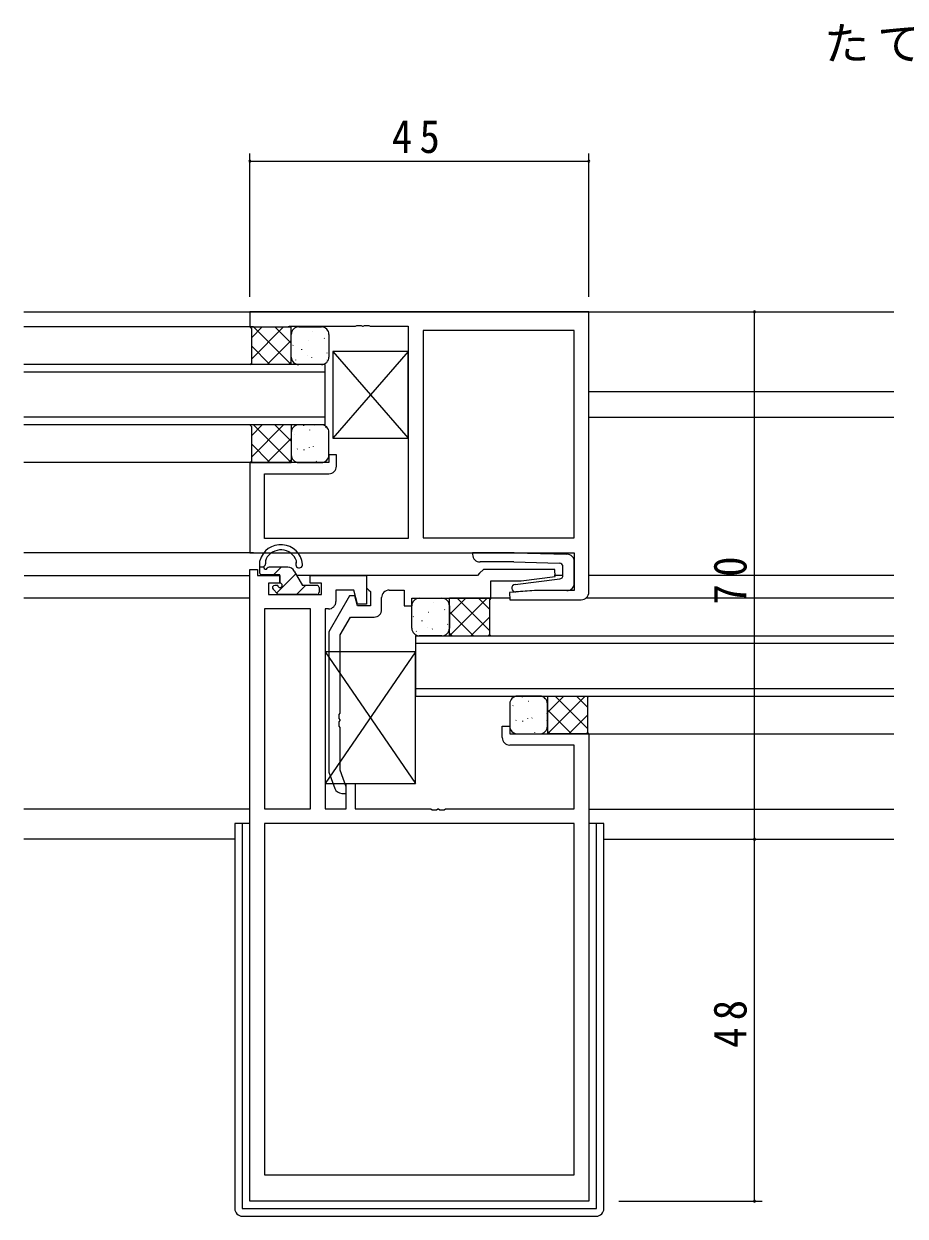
# Model space of a CAD drawing. Units: millimetres, scale not verified. Extents: x -594 to 539, y -420 to 386.
# Drawn here: x 98 to 215, y -248 to -89.8 of the extents above; entities that cross this region are included whole.
import ezdxf

# ---------------------------------------------------------------- set-up
doc = ezdxf.new("R2010")
doc.units = ezdxf.units.MM
doc.header["$LTSCALE"] = 2
doc.layers.add('0-2_USER1', color=7, linetype='Continuous')
for name, color, linetype, lineweight in [('0-3_YKK_11', 7, 'Continuous', 9), ('0-4_YKK_12', 2, 'Continuous', 9), ('0-5_YKK_13', 4, 'Continuous', 9), ('0-6_YKK_D', 6, 'Continuous', 9)]:
    doc.layers.add(name, color=color, linetype=linetype, lineweight=lineweight)
doc.styles.add('ＭＳ ゴシック', font='')
doc.styles.get('ＭＳ ゴシック').set_extended_font_data('MS Gothic')

msp = doc.modelspace()

# ---------------------------------------------------------------- linework, layer by layer
at = {"layer": '0-3_YKK_11'}
for p, q in [((128, -127.965), (128, -129.965)), ((173, -127.965), (128, -127.965)), ((173, -165.165), (173, -127.965)), ((128, -129.965), (133, -129.965)), ((133, -129.965), (133.261, -129.895)), ((133.261, -129.895), (142.042, -129.895)), ((142.042, -129.895), (142.225, -129.775)), ((142.225, -129.775), (142.775, -129.775)), ((142.775, -129.775), (142.958, -129.895)), ((142.958, -129.895), (143.042, -129.895)), ((143.042, -129.895), (143.225, -129.775)), ((143.225, -129.775), (143.775, -129.775)), ((143.775, -129.775), (143.958, -129.895)), ((143.958, -129.895), (149, -129.895)), ((149, -129.895), (149, -158.035)), ((171.07, -130.465), (151, -130.465)), ((151, -130.465), (151, -157.965)), ((171.07, -157.965), (171.07, -130.465)), ((171.07, -157.965), (171.07, -130.465)), ((139.5, -146.965), (138.5, -146.965)), ((138.5, -146.965), (138.5, -147.965)), ((139.5, -148.465), (139.5, -146.965)), ((128, -147.965), (128, -159.965)), ((138.5, -147.965), (128, -147.965)), ((129.93, -158.035), (129.93, -149.465)), ((129.93, -149.465), (138.5, -149.465)), ((149, -158.035), (129.93, -158.035)), ((151, -157.965), (171.07, -157.965)), ((128, -159.965), (171.07, -159.965)), ((171.07, -159.965), (171.07, -164.965)), ((128, -162.165), (129, -162.165)), ((128, -245.965), (128, -162.165)), ((129, -162.165), (129, -162.965)), ((158.5, -162.664), (158.2, -162.964)), ((159, -162.164), (158.5, -162.664)), ((168.469, -162.164), (159, -162.164)), ((168.527, -163.103), (168.469, -162.164)), ((129, -162.965), (132, -162.965)), ((130.5, -163.965), (130.5, -165.465)), ((132, -163.965), (130.5, -163.965)), ((132, -162.965), (132, -163.965)), ((136, -162.965), (143.5, -162.965)), ((136, -163.965), (136, -162.965)), ((137.5, -163.965), (136, -163.965)), ((137.5, -165.465), (137.5, -163.965)), ((143.5, -162.964), (143.5, -164.594)), ((158.2, -162.964), (143.5, -162.964)), ((143.5, -162.965), (143.5, -166.765)), ((160, -163.664), (164, -163.664)), ((160, -165.964), (160, -163.664)), ((164, -163.664), (168.527, -163.103)), ((130.5, -165.465), (137.5, -165.465)), ((141.252, -165.664), (138.5, -170.431)), ((139.43, -164.895), (139.43, -166.395)), ((141.799, -164.895), (139.43, -164.895)), ((141.952, -165.664), (141.252, -165.664)), ((142.3, -166.765), (141.799, -164.895)), ((142.3, -166.964), (141.952, -165.664)), ((143.5, -164.594), (143.8, -164.894)), ((143.8, -164.894), (144, -165.094)), ((144, -165.094), (144, -166.964)), ((145.5, -167.464), (145.5, -165.894)), ((146.5, -164.894), (148.5, -164.894)), ((148.5, -164.894), (148.5, -166.964)), ((149.5, -165.964), (160, -165.964)), ((149.5, -166.964), (149.5, -165.964)), ((166, -164.965), (162.485, -165.198)), ((162.485, -165.198), (162.517, -166.165)), ((171.07, -164.965), (166, -164.965)), ((136.07, -167.395), (129.93, -167.395)), ((129.93, -167.395), (129.93, -193.935)), ((136.07, -193.935), (136.07, -167.395)), ((136.07, -193.935), (136.07, -167.395)), ((138.43, -167.395), (138, -167.395)), ((138, -167.395), (138, -193.935)), ((143.5, -166.765), (142.3, -166.765)), ((144, -166.964), (142.3, -166.964)), ((148.5, -166.964), (149.5, -166.964)), ((162.517, -166.165), (172, -166.165)), ((140, -170.833), (141.367, -168.464)), ((141.367, -168.464), (144.5, -168.464)), ((138.5, -170.431), (138.5, -189.064)), ((140, -181.206), (140, -170.833)), ((139.88, -181.389), (140, -181.206)), ((139.88, -181.939), (139.88, -181.389)), ((140, -182.122), (139.88, -181.939)), ((139.88, -182.389), (140, -182.206)), ((139.88, -182.939), (139.88, -182.389)), ((140, -183.122), (139.88, -182.939)), ((140, -182.206), (140, -182.122)), ((140, -188.8), (140, -183.122)), ((161.5, -182.965), (162.5, -182.965)), ((161.5, -184.465), (161.5, -182.965)), ((162.5, -182.965), (162.5, -183.965)), ((162.5, -183.965), (173, -183.965)), ((173, -183.965), (173, -245.965)), ((171.07, -185.465), (162.5, -185.465)), ((171.07, -193.935), (171.07, -185.465)), ((138.5, -189.064), (139.28, -191.206)), ((140.8, -190.998), (140, -188.8)), ((140.8, -190.565), (142, -190.565)), ((140.8, -193.935), (140.8, -190.565)), ((140.8, -191.864), (140.8, -190.998)), ((142, -190.565), (142, -193.935)), ((140.219, -191.864), (140.8, -191.864)), ((129.93, -193.935), (136.07, -193.935)), ((138, -193.935), (140.8, -193.935)), ((142, -193.935), (152.042, -193.935)), ((152.042, -193.935), (152.225, -194.055)), ((152.225, -194.055), (152.775, -194.055)), ((152.775, -194.055), (152.958, -193.935)), ((152.958, -193.935), (153.042, -193.935)), ((153.042, -193.935), (153.225, -194.055)), ((153.225, -194.055), (153.775, -194.055)), ((153.775, -194.055), (153.958, -193.935)), ((153.958, -193.935), (171.07, -193.935)), ((129.93, -195.865), (129.93, -242.465)), ((129.93, -195.865), (129.93, -242.465)), ((171.07, -195.865), (129.93, -195.865)), ((171.07, -242.465), (171.07, -195.865)), ((129.93, -242.465), (171.07, -242.465)), ((173, -245.965), (128, -245.965))]:
    msp.add_line(p, q, dxfattribs=at)
for centre, start, end in [((138.5, -148.465), 270, 359.99998), ((146.5, -165.894), 90, 179.99998), ((172, -165.165), 270, 359.99998), ((138.43, -166.395), 270, 359.99998), ((144.5, -167.464), 270, 359.99998), ((162.5, -184.465), 180, 269.99998), ((140.219, -190.864), 199.99998, 269.99995)]:
    msp.add_arc(centre, 1, start, end, dxfattribs=at)
at = {"layer": '0-4_YKK_12'}
for p, q in [((98, -127.964), (213.5, -127.964)), ((128.502, -129.964), (98, -129.964)), ((138.006, -134.963), (98, -134.963)), ((138.006, -135.963), (98, -135.963)), ((138.006, -142.963), (138.006, -134.963)), ((173, -138.564), (213.5, -138.564)), ((138.006, -141.963), (98, -141.963)), ((173, -141.964), (213.5, -141.964)), ((138.006, -142.963), (98, -142.963)), ((128.002, -147.964), (98, -147.964)), ((128.467, -159.964), (98, -159.964)), ((98.036, -162.964), (128, -162.965)), ((144.672, -162.964), (134.192, -162.964)), ((169.568, -162.964), (168.4, -162.964)), ((213.5, -162.963), (173, -162.964)), ((128.002, -165.967), (98, -165.967)), ((162.598, -165.962), (159.7, -165.964)), ((213.5, -165.963), (172.598, -165.966)), ((150, -170.955), (213.5, -170.955)), ((150, -170.955), (150, -178.955)), ((150, -171.955), (213.5, -171.955)), ((150, -177.955), (213.5, -177.955)), ((150, -178.955), (213.5, -178.955)), ((172.756, -183.96), (213.5, -183.967)), ((128, -193.964), (98, -193.964)), ((173, -193.964), (213.5, -193.964)), ((126, -197.964), (98, -197.964)), ((175, -197.964), (213.5, -197.964))]:
    msp.add_line(p, q, dxfattribs=at)
at = {"layer": '0-5_YKK_13'}
for p, q in [((128.002, -129.965), (133.498, -129.965)), ((129.645, -129.965), (128.202, -131.408)), ((132.474, -129.965), (128.202, -134.236)), ((133.498, -134.961), (128.502, -129.965)), ((133.498, -132.132), (131.331, -129.965)), ((133.498, -134.966), (133.498, -129.965)), ((133.502, -133.966), (133.502, -130.966)), ((134.502, -129.966), (137.502, -129.966)), ((136.359, -130.583), (136.361, -130.573)), ((138.502, -130.966), (138.502, -133.966)), ((130.674, -134.965), (128.202, -132.493)), ((133.498, -131.769), (130.301, -134.966)), ((133.706, -132.457), (133.733, -132.415)), ((135.735, -131.841), (135.762, -131.799)), ((137.864, -131.515), (137.891, -131.473)), ((134.093, -134.399), (134.12, -134.357)), ((134.899, -133.008), (134.898, -132.908)), ((135.603, -133.805), (135.605, -133.796)), ((136.222, -134.073), (136.249, -134.031)), ((138.23, -134.332), (138.232, -134.323)), ((138.251, -133.457), (138.278, -133.415)), ((139.004, -133.213), (139.004, -144.713)), ((149.004, -133.213), (139.004, -133.213)), ((139.004, -133.213), (149, -144.713)), ((149.004, -133.213), (139.004, -144.713)), ((149.004, -144.713), (149.004, -133.213)), ((128.001, -134.966), (128.202, -134.765)), ((128.345, -134.965), (128.174, -134.793)), ((133.498, -134.597), (133.132, -134.964)), ((137.502, -134.966), (134.502, -134.966)), ((128.002, -142.966), (128.202, -143.166)), ((132.476, -142.966), (128.2, -147.238)), ((128.202, -143.166), (128.2, -147.766)), ((129.645, -142.967), (128.202, -144.409)), ((133.496, -147.965), (128.502, -142.966)), ((133.498, -145.137), (131.331, -142.967)), ((133.498, -142.964), (133.498, -147.965)), ((133.502, -143.966), (133.502, -146.966)), ((137.502, -142.966), (134.502, -142.966)), ((135.178, -143.096), (135.177, -142.996)), ((135.944, -143.652), (135.971, -143.61)), ((136.583, -143.075), (136.586, -143.065)), ((138.073, -143.325), (138.1, -143.283)), ((138.502, -146.966), (138.502, -143.966)), ((130.672, -147.967), (128.201, -145.494)), ((133.498, -144.771), (130.3, -147.967)), ((133.915, -144.268), (133.942, -144.226)), ((138.46, -145.267), (138.487, -145.225)), ((139.004, -144.713), (149.004, -144.713)), ((134.302, -146.21), (134.329, -146.168)), ((135.223, -146.32), (135.221, -146.22)), ((135.907, -145.956), (135.909, -145.947)), ((136.431, -145.883), (136.458, -145.841)), ((138.454, -146.824), (138.457, -146.814)), ((138.489, -146.273), (138.488, -146.173)), ((128, -147.966), (128.2, -147.766)), ((128.002, -147.965), (133.496, -147.965)), ((128.343, -147.966), (128.172, -147.794)), ((133.498, -147.599), (133.132, -147.965)), ((134.502, -147.966), (137.502, -147.966)), ((136.818, -147.825), (136.845, -147.783)), ((129.3, -161.129), (129.3, -162.565)), ((130.1, -160.992), (130.1, -161.404)), ((163.07, -159.965), (157.57, -159.965)), ((157.57, -159.965), (157.57, -160.165)), ((163.055, -161.165), (158.57, -161.165)), ((163.055, -161.165), (169.082, -161.315)), ((163.07, -159.965), (170.095, -160.14)), ((171.07, -163.965), (171.07, -161.14)), ((129.311, -161.865), (129.3, -161.875)), ((129.85, -161.865), (129.3, -161.865)), ((132, -162.865), (129.6, -162.865)), ((133.037, -161.865), (130.561, -161.865)), ((132.139, -161.865), (131.139, -162.865)), ((134.11, -162.723), (131.572, -165.261)), ((132, -163.965), (132, -162.865)), ((133.903, -162.365), (135, -164.265)), ((169.57, -162.922), (169.57, -161.815)), ((131.7, -164.265), (131.3, -164.265)), ((135.396, -164.265), (134.196, -165.465)), ((136.9, -164.265), (135, -164.265)), ((163.209, -164.146), (169.131, -163.419)), ((131.088, -164.777), (131.688, -165.377)), ((136.9, -165.465), (131.9, -165.465)), ((137.2, -164.565), (137.2, -165.165)), ((150.5, -165.967), (153.5, -165.967)), ((154.5, -170.961), (159.496, -165.965)), ((154.5, -168.133), (156.667, -165.965)), ((159.996, -165.966), (154.5, -165.966)), ((154.5, -170.967), (154.5, -165.966)), ((155.525, -165.966), (159.796, -170.237)), ((158.353, -165.965), (159.796, -167.408)), ((165.77, -164.965), (163.306, -165.141)), ((170.07, -164.965), (165.77, -164.965)), ((149.5, -169.967), (149.5, -166.967)), ((152.357, -166.584), (152.359, -166.575)), ((153.862, -167.516), (153.889, -167.474)), ((154.5, -166.967), (154.5, -169.967)), ((149.703, -168.459), (149.73, -168.417)), ((150.897, -169.009), (150.895, -168.909)), ((151.733, -167.843), (151.76, -167.801)), ((154.5, -167.769), (157.696, -170.965)), ((157.324, -170.965), (159.796, -168.494)), ((150.09, -170.401), (150.117, -170.359)), ((151.6, -169.807), (151.603, -169.797)), ((152.219, -170.074), (152.246, -170.032)), ((154.228, -170.334), (154.23, -170.324)), ((154.249, -169.458), (154.276, -169.416)), ((154.5, -170.598), (154.858, -170.956)), ((159.653, -170.965), (159.824, -170.794)), ((159.996, -170.965), (159.796, -170.765)), ((153.5, -170.967), (150.5, -170.967)), ((150, -173.065), (138, -173.065)), ((150, -173.065), (138, -190.565)), ((138, -173.065), (138, -190.565)), ((138.004, -173.071), (150, -190.565)), ((150, -190.565), (150, -173.065)), ((162.506, -179.967), (162.506, -182.967)), ((162.919, -180.269), (162.946, -180.227)), ((166.506, -178.967), (163.506, -178.967)), ((164.182, -179.097), (164.181, -178.997)), ((164.948, -179.653), (164.975, -179.611)), ((165.587, -179.076), (165.589, -179.066)), ((167.077, -179.327), (167.104, -179.285)), ((167.506, -178.965), (167.506, -183.966)), ((167.506, -181.134), (169.674, -178.966)), ((167.506, -183.962), (172.502, -178.966)), ((167.506, -182.967), (167.506, -179.967)), ((168.531, -178.966), (172.802, -183.238)), ((171.359, -178.966), (172.802, -180.409)), ((173.002, -178.966), (172.802, -179.166)), ((172.802, -179.166), (172.802, -183.766)), ((165.435, -181.885), (165.462, -181.843)), ((167.464, -181.269), (167.491, -181.227)), ((167.506, -180.77), (170.702, -183.966)), ((170.331, -183.966), (172.802, -181.495)), ((163.306, -182.211), (163.333, -182.169)), ((164.227, -182.322), (164.225, -182.222)), ((164.911, -181.958), (164.913, -181.948)), ((167.458, -182.826), (167.46, -182.816)), ((167.493, -182.275), (167.492, -182.175)), ((163.506, -183.967), (166.506, -183.967)), ((165.822, -183.827), (165.849, -183.785)), ((167.506, -183.599), (167.872, -183.965)), ((173.002, -183.966), (167.506, -183.966)), ((172.659, -183.966), (172.831, -183.795)), ((173.002, -183.966), (172.802, -183.766)), ((138, -190.565), (150, -190.565)), ((128, -195.865), (126, -195.865)), ((126, -195.865), (126, -246.965)), ((127, -195.865), (127, -246.965)), ((175, -195.865), (173, -195.865)), ((174, -246.965), (174, -195.865)), ((175, -246.965), (175, -195.865)), ((127, -246.965), (174, -246.965)), ((127, -247.965), (174, -247.965))]:
    msp.add_line(p, q, dxfattribs=at)
for points in [[(128.002, -129.965), (128.202, -130.165), (128.202, -134.765)], [(159.996, -165.965), (159.796, -166.165), (159.796, -170.765)]]:
    msp.add_lwpolyline(points, dxfattribs=at)
for centre, radius, start, end in [((134.502, -130.966), 1, 90, 180), ((137.502, -130.966), 1, 0, 90), ((134.502, -133.966), 1, 180, 270), ((137.502, -133.966), 1, 270, 0), ((134.502, -143.966), 1, 90, 180), ((137.502, -143.966), 1, 0, 90), ((134.502, -146.966), 1, 180, 270), ((137.502, -146.966), 1, 270, 0), ((132.114, -161.765), 2.9, 6.1825, 164.63783), ((132.114, -161.765), 2.2, 19.75517, 152.96574), ((129.8, -161.129), 0.5, 164.63783, 180), ((130.6, -160.992), 0.5, 152.96574, 179.99998), ((134.55, -161.501), 0.45, 149.70415, 6.1825), ((133.902, -161.123), 0.3, 329.70415, 19.75517), ((158.57, -160.165), 1, 180, 270), ((169.07, -161.815), 0.5, 0, 88.5679), ((170.07, -161.14), 1, 0, 88.5679), ((129.6, -162.565), 0.3, 180, 270), ((130.1, -161.865), 0.25, 123.05573, 326.94426), ((129.8, -161.404), 0.3, 303.05573, 359.99998), ((130.561, -162.165), 0.3, 90, 146.94426), ((133.037, -162.865), 1, 30, 90), ((169.07, -162.922), 0.5, 276.99998, 359.99998), ((131.3, -164.565), 0.3, 90, 224.99998), ((132, -164.265), 0.3, 180, 90), ((136.9, -164.565), 0.3, 0, 90), ((163.27, -164.642), 0.5, 96.99998, 274.08562), ((170.07, -163.965), 1, 270, 0), ((131.9, -165.165), 0.3, 224.99998, 270), ((136.9, -165.165), 0.3, 270, 0), ((150.5, -166.967), 1, 90, 180), ((153.5, -166.967), 1, 0, 90), ((150.5, -169.967), 1, 180, 270), ((153.5, -169.967), 1, 270, 0), ((163.506, -179.967), 1, 90, 180), ((166.506, -179.967), 1, 0, 90), ((163.506, -182.967), 1, 179.99998, 270), ((166.506, -182.967), 1, 270, 0), ((127, -246.965), 1, 180, 270), ((174, -246.965), 1, 270, 0)]:
    msp.add_arc(centre, radius, start, end, dxfattribs=at)
at = {"layer": '0-6_YKK_D'}
for p, q in [((128.002, -125.964), (128.002, -106.964)), ((173, -125.964), (173, -106.964)), ((128.002, -107.964), (173, -107.964)), ((195, -197.964), (195, -127.964)), ((195, -245.965), (195, -197.964)), ((177, -245.965), (196, -245.965))]:
    msp.add_line(p, q, dxfattribs=at)
for centre, start, end in [((128.002, -107.964), 0, 180), ((128.002, -107.964), 180, 0), ((173, -107.964), 0, 180), ((173, -107.964), 180, 0), ((195, -127.964), 90, 270), ((195, -127.964), 270, 90), ((195, -197.964), 90, 270), ((195, -197.964), 90, 270), ((195, -197.964), 270, 90), ((195, -197.964), 270, 90), ((195, -245.965), 90, 270), ((195, -245.965), 270, 90)]:
    msp.add_arc(centre, 0.128, start, end, dxfattribs=at)

# ---------------------------------------------------------------- texts
at = {"layer": '0-2_USER1', "insert": (204.237, -95.021), "char_height": 4.399, "attachment_point": 7, "style": 'ＭＳ ゴシック'}
msp.add_mtext('\\T1.17;たて骨', dxfattribs=at)
at = {"layer": '0-6_YKK_D', "color": 7, "insert": (146.861, -106.964), "char_height": 4.399, "attachment_point": 7, "style": 'ＭＳ ゴシック'}
msp.add_mtext('\\T1.36;\\W0.9;45', dxfattribs=at)
at = {"layer": '0-6_YKK_D', "color": 7, "char_height": 4.399, "attachment_point": 7, "rotation": 90, "style": 'ＭＳ ゴシック'}
for s, insert in [('\\T1.36;\\W0.9;70', (194, -166.794)), ('\\T1.36;\\W0.9;48', (194, -225.634))]:
    msp.add_mtext(s, dxfattribs=dict(at, insert=insert))

doc.saveas('drawing.dxf')
